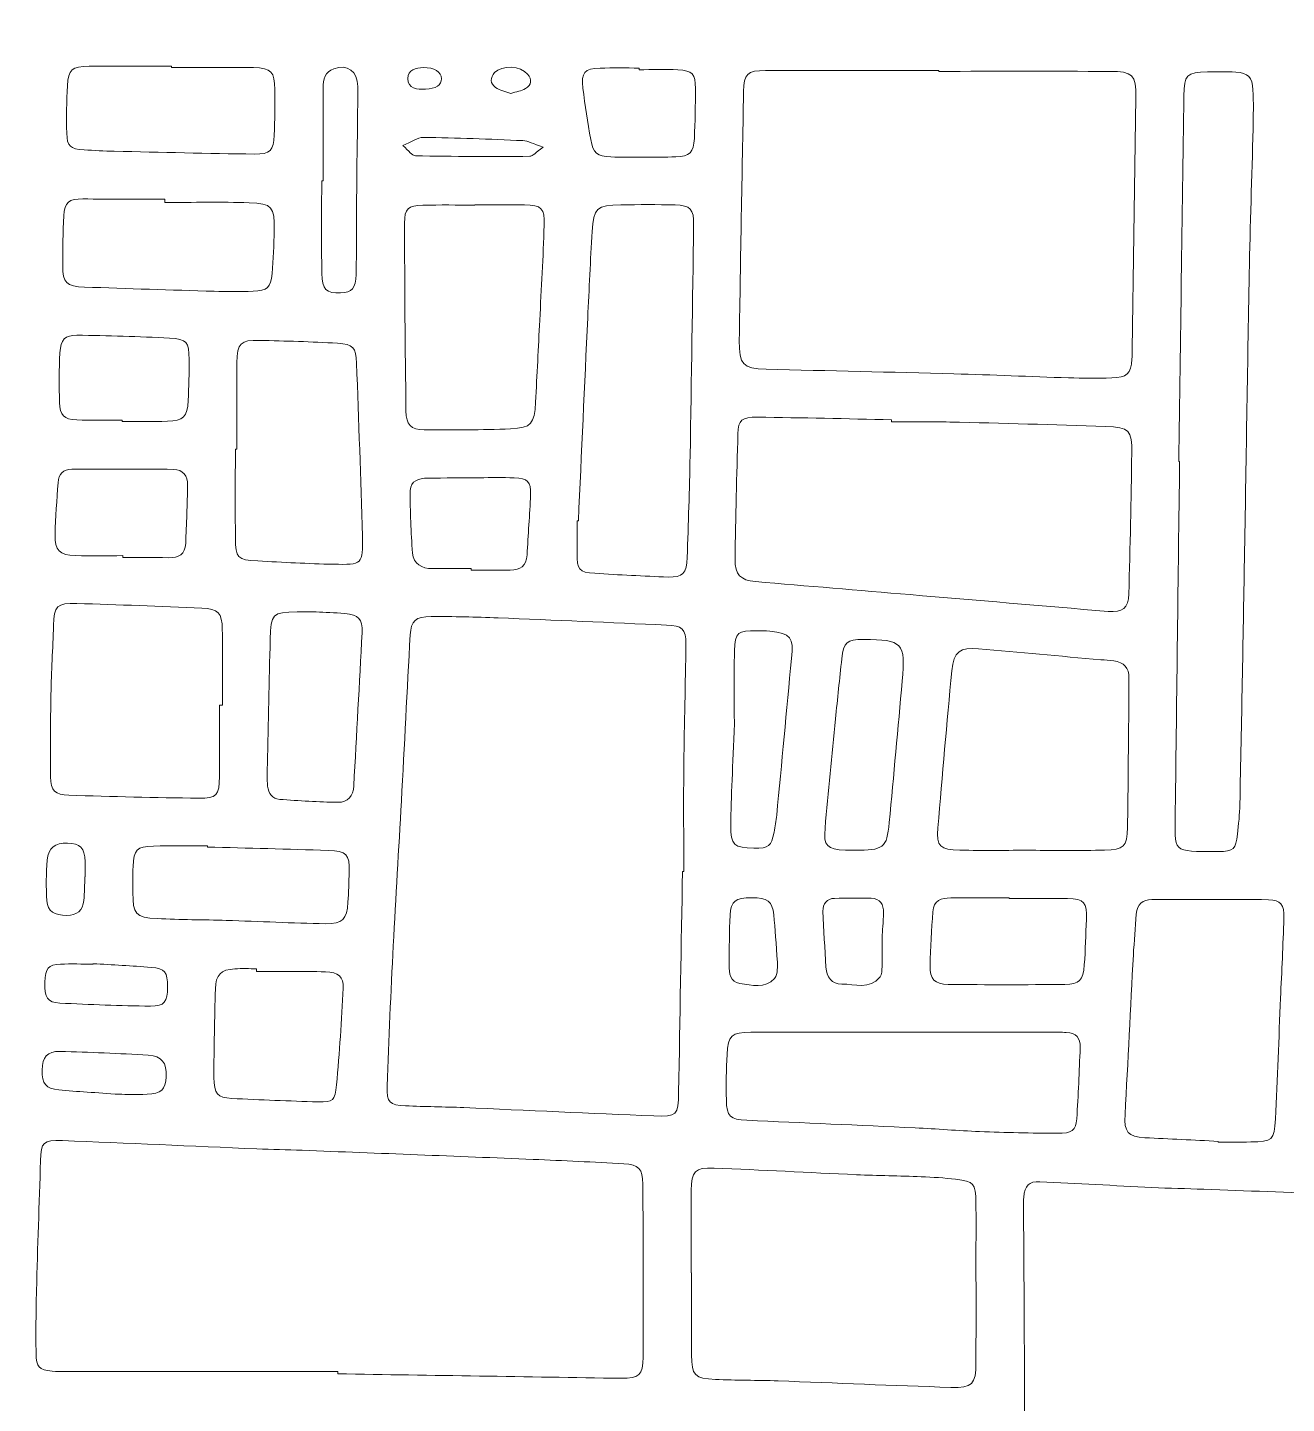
# Model space of a CAD drawing. Header units: centimetres. Extents: x 1 to 244, y -61 to 183.
# Drawn here: x 47.8 to 103.2, y -3.6 to 56.9 of the extents above; entities that cross this region are included whole.
import ezdxf

# ---------------------------------------------------------------- set-up
doc = ezdxf.new("R2010")
doc.units = ezdxf.units.CM
doc.header["$MEASUREMENT"] = 0
doc.layers.add('Screenshot 2022-06-20 at 20.24.09\xa0Image', color=7, linetype='Continuous', lineweight=0)

# ---------------------------------------------------------------- blocks, each defined once
blk = doc.blocks.new('Block_0')
at = {"layer": 'Screenshot 2022-06-20 at 20.24.09\xa0Image'}
for points, knots in [([(93.744, 169.024), (93.231, 169.728), (92.752, 170.395), (92.263, 171.054), (91.281, 172.38), (90.294, 173.702), (89.309, 175.026), (89.195, 175.179), (89.071, 175.326), (88.974, 175.488), (88.624, 176.068), (88.683, 176.704), (89.109, 177.044), (89.564, 177.407), (90.295, 177.35), (90.745, 176.848), (91.166, 176.376), (91.519, 175.844), (91.906, 175.341), (92.453, 174.632), (92.544, 174.619), (93.296, 175.094), (93.483, 175.212), (93.67, 175.338), (93.873, 175.422), (94.405, 175.642), (94.94, 175.5), (95.232, 175.084), (95.527, 174.663), (95.501, 174.096), (95.133, 173.677), (94.968, 173.488), (94.747, 173.35), (94.555, 173.185), (94.003, 172.712), (93.972, 172.585), (94.396, 172.002), (95.143, 170.977), (95.912, 169.966), (96.669, 168.948), (97.2, 168.235), (97.722, 167.517), (98.258, 166.807), (98.825, 166.057), (98.949, 166.037), (99.715, 166.586), (102.525, 168.602), (105.333, 170.622), (108.141, 172.641), (111.877, 175.327), (115.612, 178.014), (119.347, 180.7), (120.187, 181.303), (120.497, 181.256), (121.144, 180.388), (122.567, 178.48), (123.979, 176.564), (125.398, 174.652), (125.51, 174.501), (125.635, 174.36), (125.833, 174.117), (126.552, 174.657), (127.251, 175.18), (127.948, 175.707), (129.125, 176.597), (129.17, 176.59), (130.015, 175.41), (130.44, 174.817), (130.866, 174.224), (131.301, 173.637), (131.828, 172.926), (131.975, 172.898), (132.683, 173.399), (134.652, 174.792), (136.615, 176.192), (138.581, 177.589), (138.814, 177.754), (139.04, 177.932), (139.289, 178.07), (139.923, 178.421), (140.605, 178.328), (140.92, 177.868), (141.257, 177.376), (141.139, 176.736), (140.611, 176.25), (140.471, 176.121), (140.307, 176.021), (140.159, 175.901), (139.541, 175.401), (139.514, 175.296), (139.941, 174.657), (140.735, 173.47), (141.535, 172.287), (142.348, 171.113), (142.788, 170.477), (142.946, 170.45), (143.582, 170.882), (144.973, 171.827), (146.356, 172.783), (147.741, 173.738), (151.868, 176.585), (155.993, 179.433), (160.12, 182.28), (160.276, 182.388), (160.431, 182.501), (160.595, 182.597), (161.445, 183.091), (162.076, 182.988), (162.665, 182.196), (163.385, 181.229), (164.07, 180.236), (164.763, 179.249), (168.664, 173.692), (172.563, 168.133), (176.462, 162.574), (176.535, 162.47), (176.603, 162.363), (176.682, 162.264), (177.097, 161.743), (177.25, 161.708), (177.781, 162.083), (178.273, 162.431), (178.743, 162.809), (179.224, 163.173), (181.326, 164.76), (183.428, 166.346), (185.53, 167.933), (185.682, 168.048), (185.835, 168.161), (185.982, 168.282), (186.342, 168.576), (186.373, 168.887), (186.079, 169.265), (185.398, 170.142), (184.718, 171.022), (184.08, 171.929), (183.852, 172.253), (183.679, 172.647), (183.598, 173.034), (183.509, 173.455), (183.666, 173.841), (184.096, 174.067), (184.513, 174.285), (184.916, 174.233), (185.258, 173.965), (185.527, 173.755), (185.743, 173.467), (185.951, 173.191), (191.335, 166.044), (196.716, 158.896), (202.095, 151.746), (203.433, 149.968), (203.141, 150.216), (204.761, 151.337), (205.335, 151.734), (205.9, 152.146), (206.462, 152.56), (207.396, 153.248), (207.4, 153.287), (206.726, 154.193), (203.755, 158.191), (200.782, 162.188), (197.81, 166.185), (194.932, 170.055), (192.053, 173.925), (189.179, 177.798), (188.972, 178.076), (188.764, 178.366), (188.629, 178.682), (188.419, 179.173), (188.569, 179.721), (188.918, 179.981), (189.266, 180.241), (189.863, 180.265), (190.255, 179.957), (190.548, 179.727), (190.795, 179.426), (191.02, 179.124), (196.1, 172.304), (201.173, 165.48), (206.248, 158.656), (207.062, 157.561), (207.868, 156.461), (208.694, 155.374), (209.242, 154.652), (209.347, 154.643), (210.07, 155.16), (211.284, 156.026), (212.489, 156.905), (213.706, 157.768), (213.988, 157.969), (214.285, 158.164), (214.602, 158.299), (215.083, 158.503), (215.606, 158.35), (215.887, 157.981), (216.181, 157.595), (216.211, 157.057), (215.889, 156.651), (215.676, 156.384), (215.392, 156.163), (215.112, 155.961), (209.036, 151.584), (202.955, 147.214), (196.876, 142.84), (196.394, 142.493), (195.921, 142.133), (195.475, 141.802), (195.588, 141.198), (196.05, 141.225), (196.379, 141.112), (199.109, 140.178), (201.846, 139.266), (204.581, 138.345), (207.494, 137.365), (210.407, 136.382), (213.32, 135.402), (214.264, 135.085), (214.374, 135.129), (214.707, 136.071), (216.288, 140.555), (217.86, 145.043), (219.438, 149.529), (219.574, 149.918), (219.698, 150.316), (219.881, 150.682), (220.158, 151.235), (220.698, 151.469), (221.222, 151.32), (221.737, 151.173), (222.014, 150.787), (221.946, 150.14), (221.897, 149.674), (221.762, 149.208), (221.606, 148.763), (218.705, 140.474), (215.794, 132.189), (212.886, 123.902), (210.093, 115.945), (207.3, 107.988), (204.507, 100.031), (204.465, 99.912), (204.418, 99.793), (204.379, 99.673), (204.127, 98.901), (204.187, 98.747), (204.957, 98.483), (206.576, 97.927), (208.203, 97.394), (209.825, 96.848), (219.678, 93.532), (229.531, 90.214), (239.384, 86.896), (239.445, 86.876), (239.504, 86.853), (239.564, 86.833), (240.688, 86.465), (240.686, 86.466), (241.16, 87.574), (241.235, 87.748), (241.317, 87.924), (241.426, 88.078), (241.719, 88.493), (242.208, 88.655), (242.684, 88.515), (243.116, 88.388), (243.412, 88.036), (243.378, 87.503), (243.348, 87.038), (243.228, 86.566), (243.073, 86.124), (241.087, 80.471), (239.089, 74.821), (237.091, 69.172), (235.663, 65.138), (234.23, 61.105), (232.799, 57.071), (232.736, 56.892), (232.661, 56.716), (232.609, 56.533), (232.434, 55.915), (232.5, 55.756), (233.104, 55.51), (233.603, 55.308), (234.118, 55.146), (234.625, 54.965), (235.462, 54.667), (236.295, 54.362), (237.135, 54.073), (237.887, 53.814), (238.037, 53.884), (238.316, 54.657), (238.704, 55.73), (239.067, 56.813), (239.444, 57.89), (239.685, 58.578), (239.924, 59.266), (240.18, 59.949), (240.347, 60.395), (240.651, 60.692), (241.154, 60.739), (241.832, 60.803), (242.301, 60.462), (242.294, 59.787), (242.288, 59.292), (242.181, 58.779), (242.019, 58.308), (240.055, 52.58), (238.072, 46.86), (236.095, 41.136), (231.345, 27.382), (226.596, 13.627), (221.846, -0.128), (221.795, -0.278), (221.736, -0.425), (221.69, -0.577), (221.493, -1.23), (221.555, -1.393), (222.222, -1.639), (223.084, -1.958), (223.962, -2.23), (224.83, -2.533), (225.158, -2.648), (225.495, -2.759), (225.794, -2.931), (226.268, -3.204), (226.442, -3.736), (226.283, -4.251), (226.142, -4.707), (225.722, -4.998), (225.169, -4.946), (224.828, -4.914), (224.489, -4.806), (224.16, -4.697), (221.542, -3.833), (218.928, -2.958), (216.31, -2.093), (215.307, -1.761), (215.235, -1.795), (214.857, -2.801), (213.383, -6.719), (211.913, -10.637), (210.447, -14.558), (210.101, -15.485), (210.16, -15.597), (211.102, -15.937), (211.937, -16.238), (212.779, -16.521), (213.611, -16.828), (213.906, -16.937), (214.209, -17.056), (214.465, -17.234), (214.872, -17.517), (215.006, -18.052), (214.839, -18.51), (214.675, -18.96), (214.321, -19.171), (213.873, -19.12), (213.375, -19.063), (212.87, -18.969), (212.399, -18.805), (206.442, -16.728), (200.49, -14.635), (194.537, -12.546), (189.243, -10.687), (183.949, -8.827), (178.655, -6.968), (178.445, -6.894), (178.238, -6.81), (178.025, -6.752), (177.468, -6.599), (177.275, -6.68), (177.063, -7.207), (176.885, -7.648), (176.747, -8.104), (176.597, -8.556), (173.248, -18.699), (169.9, -28.843), (166.551, -38.987), (166.058, -40.481), (166.057, -40.48), (167.558, -40.991), (170.739, -42.073), (173.921, -43.154), (177.099, -44.244), (177.457, -44.366), (177.821, -44.5), (178.141, -44.696), (178.57, -44.959), (178.726, -45.489), (178.582, -45.947), (178.434, -46.42), (178.033, -46.725), (177.487, -46.665), (177.052, -46.618), (176.621, -46.481), (176.204, -46.339), (168.672, -43.775), (161.141, -41.205), (153.61, -38.636), (153.43, -38.574), (153.252, -38.507), (153.069, -38.456), (152.511, -38.303), (152.313, -38.363), (152.116, -38.909), (151.438, -40.788), (150.781, -42.674), (150.142, -44.566), (149.948, -45.141), (150.097, -45.337), (150.801, -45.581), (153.018, -46.349), (155.238, -47.108), (157.457, -47.871), (159.675, -48.633), (161.894, -49.392), (164.109, -50.165), (164.434, -50.278), (164.772, -50.414), (165.039, -50.623), (165.412, -50.913), (165.566, -51.328), (165.395, -51.811), (165.236, -52.258), (164.899, -52.488), (164.445, -52.445), (163.947, -52.398), (163.436, -52.327), (162.965, -52.166), (157.893, -50.439), (152.829, -48.692), (147.762, -46.951), (145.873, -46.301), (143.986, -45.648), (142.094, -45.008), (141.212, -44.71), (141.076, -44.781), (140.781, -45.662), (140.329, -47.015), (139.883, -48.371), (139.445, -49.729), (139.202, -50.483), (139.281, -50.657), (140.053, -50.904), (142.68, -51.744), (145.312, -52.566), (147.943, -53.395), (148.971, -53.719), (150, -54.04), (151.025, -54.371), (151.295, -54.458), (151.571, -54.551), (151.813, -54.695), (152.25, -54.954), (152.443, -55.468), (152.303, -55.923), (152.154, -56.407), (151.815, -56.671), (151.311, -56.639), (150.904, -56.613), (150.487, -56.569), (150.101, -56.448), (143.84, -54.486), (137.583, -52.509), (131.325, -50.538), (129.45, -49.948), (127.575, -49.36), (125.696, -48.786), (124.97, -48.565), (124.82, -48.639), (124.571, -49.355), (123.927, -51.211), (123.299, -53.072), (122.676, -54.936), (122.445, -55.628), (122.526, -55.795), (123.264, -56.045), (124.795, -56.563), (126.335, -57.054), (127.872, -57.556), (128.444, -57.743), (129.02, -57.919), (129.587, -58.123), (129.852, -58.218), (130.125, -58.332), (130.347, -58.499), (130.727, -58.785), (130.919, -59.181), (130.768, -59.667), (130.618, -60.152), (130.252, -60.413), (129.766, -60.38), (129.299, -60.348), (128.826, -60.247), (128.38, -60.103), (124.517, -58.859), (120.66, -57.601), (116.802, -56.343), (109.932, -54.103), (103.063, -51.859), (96.192, -49.619), (95.278, -49.321), (95.168, -49.384), (94.848, -50.36), (93.949, -53.101), (93.057, -55.845), (92.156, -58.585), (92.048, -58.915), (91.935, -59.251), (91.764, -59.55), (91.491, -60.027), (90.986, -60.197), (90.448, -60.053), (89.967, -59.924), (89.681, -59.552), (89.732, -58.968), (89.769, -58.532), (89.894, -58.097), (90.031, -57.679), (91.339, -53.671), (92.654, -49.665), (93.976, -45.661), (97.026, -36.42), (100.08, -27.181), (103.133, -17.941), (103.577, -16.6), (103.567, -16.605), (102.116, -16.583), (98.372, -16.526), (94.628, -16.456), (90.884, -16.383), (88.093, -16.329), (85.302, -16.267), (82.511, -16.203), (77.277, -16.083), (72.044, -15.953), (66.81, -15.838), (63.352, -15.761), (59.893, -15.703), (56.435, -15.633), (53.929, -15.583), (51.424, -15.529), (48.919, -15.473), (47.898, -15.451), (47.822, -15.489), (47.764, -16.49), (47.697, -17.661), (47.675, -18.835), (47.644, -20.008), (47.577, -22.546), (47.516, -25.083), (47.451, -27.62), (47.445, -27.874), (47.445, -28.13), (47.416, -28.381), (47.331, -29.099), (46.96, -29.442), (46.31, -29.423), (45.651, -29.405), (45.315, -29.063), (45.313, -28.302), (45.311, -26.938), (45.338, -25.573), (45.371, -24.209), (45.409, -22.687), (45.48, -21.165), (45.516, -19.643), (45.605, -15.869), (45.685, -12.096), (45.763, -8.322), (45.775, -7.733), (45.657, -7.601), (45.06, -7.558), (44.522, -7.52), (43.982, -7.512), (43.442, -7.509), (38.459, -7.483), (33.475, -7.469), (28.491, -7.433), (25.826, -7.413), (23.161, -7.354), (20.496, -7.315), (20.242, -7.311), (19.987, -7.302), (19.734, -7.319), (19.083, -7.363), (18.924, -7.528), (18.894, -8.205), (18.876, -8.617), (18.904, -9.031), (18.881, -9.443), (18.842, -10.169), (18.534, -10.503), (17.937, -10.507), (17.341, -10.511), (16.845, -10.071), (16.774, -9.471), (16.767, -9.409), (16.772, -9.345), (16.773, -9.281), (16.806, -7.123), (16.841, -4.966), (16.871, -2.808), (16.898, -0.808), (16.92, 1.191), (16.944, 3.191), (17.024, 9.919), (17.098, 16.647), (17.188, 23.375), (17.232, 26.609), (17.307, 29.843), (17.367, 33.077), (17.371, 33.299), (17.376, 33.522), (17.364, 33.743), (17.328, 34.413), (17.189, 34.545), (16.492, 34.586), (16.366, 34.593), (16.238, 34.588), (16.111, 34.588), (12.715, 34.594), (9.318, 34.601), (5.921, 34.606), (4.843, 34.607), (4.775, 34.54), (4.747, 33.497), (4.742, 33.338), (4.738, 33.18), (4.737, 33.021), (4.671, 25.308), (4.606, 17.595), (4.541, 9.882), (4.539, 9.692), (4.554, 9.5), (4.535, 9.311), (4.466, 8.614), (4.079, 8.274), (3.409, 8.307), (2.777, 8.338), (2.465, 8.645), (2.455, 9.361), (2.434, 10.885), (2.439, 12.409), (2.45, 13.932), (2.481, 17.932), (2.52, 21.931), (2.556, 25.93), (2.584, 29.009), (2.615, 32.087), (2.638, 35.166), (2.667, 38.879), (2.682, 42.593), (2.717, 46.306), (2.743, 48.971), (2.797, 51.635), (2.829, 54.299), (2.84, 55.281), (2.794, 55.319), (1.861, 55.418), (1.113, 55.497), (0.79, 55.87), (0.831, 56.608), (0.865, 57.226), (1.188, 57.542), (1.909, 57.544), (3.84, 57.551), (5.771, 57.52), (7.702, 57.515), (17.479, 57.488), (27.257, 57.473), (37.034, 57.436), (42.811, 57.414), (48.587, 57.354), (54.364, 57.324), (54.715, 57.322), (55.141, 57.156), (55.437, 57.671), (55.309, 57.87), (55.179, 58.113), (55.012, 58.327), (50.702, 63.857), (46.389, 69.384), (42.076, 74.912), (41.998, 75.012), (41.923, 75.114), (41.837, 75.207), (41.368, 75.712), (41.208, 75.74), (40.632, 75.314), (39.025, 74.125), (37.429, 72.922), (35.829, 71.725), (35.448, 71.441), (35.076, 71.142), (34.682, 70.876), (34.012, 70.426), (33.39, 70.54), (32.959, 71.166), (32.597, 71.693), (32.714, 72.247), (33.336, 72.717), (35.107, 74.057), (36.889, 75.382), (38.666, 76.713), (38.869, 76.865), (39.078, 77.011), (39.273, 77.172), (39.828, 77.629), (39.85, 77.74), (39.391, 78.337), (38.212, 79.872), (37.022, 81.398), (35.831, 82.923), (28.571, 92.226), (21.309, 101.528), (14.047, 110.83), (13.989, 110.905), (13.937, 110.986), (13.879, 111.061), (13.117, 112.03), (13.047, 112.042), (12.072, 111.298), (9.349, 109.218), (6.628, 107.134), (3.904, 105.056), (3.653, 104.864), (3.398, 104.664), (3.117, 104.527), (2.703, 104.325), (2.301, 104.454), (1.964, 104.726), (1.628, 104.998), (1.606, 105.378), (1.718, 105.77), (1.875, 106.318), (2.261, 106.674), (2.702, 107.01), (7.244, 110.472), (11.781, 113.94), (16.313, 117.416), (19.082, 119.539), (21.83, 121.69), (24.604, 123.807), (31.262, 128.889), (37.936, 133.949), (44.593, 139.033), (55.484, 147.349), (66.367, 155.677), (77.253, 164), (78.393, 164.872), (78.39, 164.873), (77.553, 165.995), (74.306, 170.342), (71.062, 174.692), (67.811, 179.036), (67.46, 179.504), (67.15, 179.958), (67.278, 180.595), (67.372, 181.067), (67.679, 181.301), (68.091, 181.43), (68.494, 181.556), (68.836, 181.448), (69.098, 181.097), (69.915, 180.004), (70.738, 178.916), (71.558, 177.826), (71.711, 177.623), (71.858, 177.417), (72.013, 177.216), (72.288, 176.86), (72.609, 176.766), (72.999, 177.043), (74.37, 178.017), (75.755, 178.972), (77.104, 179.975), (77.356, 180.163), (77.507, 180.524), (77.635, 180.833), (78.001, 181.722), (78.816, 181.932), (79.509, 181.25), (79.844, 180.919), (80.109, 180.514), (80.381, 180.124), (81.2, 178.955), (82.018, 177.784), (82.811, 176.597), (83.125, 176.129), (83.456, 175.872), (84.069, 176.02), (84.659, 176.163), (85.093, 175.828), (85.44, 175.361), (86.311, 174.19), (87.195, 173.029), (88.071, 171.862), (89.043, 170.569), (90.009, 169.27), (90.985, 167.98), (91.567, 167.212), (91.651, 167.204), (92.421, 167.786), (92.775, 168.053), (93.124, 168.329), (93.464, 168.614), (93.555, 168.691), (93.606, 168.817), (93.744, 169.024)], [0, 0, 0, 0, 1, 1, 1, 2, 2, 2, 3, 3, 3, 4, 4, 4, 5, 5, 5, 6, 6, 6, 7, 7, 7, 8, 8, 8, 9, 9, 9, 10, 10, 10, 11, 11, 11, 12, 12, 12, 13, 13, 13, 14, 14, 14, 15, 15, 15, 16, 16, 16, 17, 17, 17, 18, 18, 18, 19, 19, 19, 20, 20, 20, 21, 21, 21, 22, 22, 22, 23, 23, 23, 24, 24, 24, 25, 25, 25, 26, 26, 26, 27, 27, 27, 28, 28, 28, 29, 29, 29, 30, 30, 30, 31, 31, 31, 32, 32, 32, 33, 33, 33, 34, 34, 34, 35, 35, 35, 36, 36, 36, 37, 37, 37, 38, 38, 38, 39, 39, 39, 40, 40, 40, 41, 41, 41, 42, 42, 42, 43, 43, 43, 44, 44, 44, 45, 45, 45, 46, 46, 46, 47, 47, 47, 48, 48, 48, 49, 49, 49, 50, 50, 50, 51, 51, 51, 52, 52, 52, 53, 53, 53, 54, 54, 54, 55, 55, 55, 56, 56, 56, 57, 57, 57, 58, 58, 58, 59, 59, 59, 60, 60, 60, 61, 61, 61, 62, 62, 62, 63, 63, 63, 64, 64, 64, 65, 65, 65, 66, 66, 66, 67, 67, 67, 68, 68, 68, 69, 69, 69, 70, 70, 70, 71, 71, 71, 72, 72, 72, 73, 73, 73, 74, 74, 74, 75, 75, 75, 76, 76, 76, 77, 77, 77, 78, 78, 78, 79, 79, 79, 80, 80, 80, 81, 81, 81, 82, 82, 82, 83, 83, 83, 84, 84, 84, 85, 85, 85, 86, 86, 86, 87, 87, 87, 88, 88, 88, 89, 89, 89, 90, 90, 90, 91, 91, 91, 92, 92, 92, 93, 93, 93, 94, 94, 94, 95, 95, 95, 96, 96, 96, 97, 97, 97, 98, 98, 98, 99, 99, 99, 100, 100, 100, 101, 101, 101, 102, 102, 102, 103, 103, 103, 104, 104, 104, 105, 105, 105, 106, 106, 106, 107, 107, 107, 108, 108, 108, 109, 109, 109, 110, 110, 110, 111, 111, 111, 112, 112, 112, 113, 113, 113, 114, 114, 114, 115, 115, 115, 116, 116, 116, 117, 117, 117, 118, 118, 118, 119, 119, 119, 120, 120, 120, 121, 121, 121, 122, 122, 122, 123, 123, 123, 124, 124, 124, 125, 125, 125, 126, 126, 126, 127, 127, 127, 128, 128, 128, 129, 129, 129, 130, 130, 130, 131, 131, 131, 132, 132, 132, 133, 133, 133, 134, 134, 134, 135, 135, 135, 136, 136, 136, 137, 137, 137, 138, 138, 138, 139, 139, 139, 140, 140, 140, 141, 141, 141, 142, 142, 142, 143, 143, 143, 144, 144, 144, 145, 145, 145, 146, 146, 146, 147, 147, 147, 148, 148, 148, 149, 149, 149, 150, 150, 150, 151, 151, 151, 152, 152, 152, 153, 153, 153, 154, 154, 154, 155, 155, 155, 156, 156, 156, 157, 157, 157, 158, 158, 158, 159, 159, 159, 160, 160, 160, 161, 161, 161, 162, 162, 162, 163, 163, 163, 164, 164, 164, 165, 165, 165, 166, 166, 166, 167, 167, 167, 168, 168, 168, 169, 169, 169, 170, 170, 170, 171, 171, 171, 172, 172, 172, 173, 173, 173, 174, 174, 174, 175, 175, 175, 176, 176, 176, 177, 177, 177, 178, 178, 178, 179, 179, 179, 180, 180, 180, 181, 181, 181, 182, 182, 182, 183, 183, 183, 184, 184, 184, 185, 185, 185, 186, 186, 186, 187, 187, 187, 188, 188, 188, 189, 189, 189, 190, 190, 190, 191, 191, 191, 192, 192, 192, 193, 193, 193, 194, 194, 194, 195, 195, 195, 196, 196, 196, 197, 197, 197, 198, 198, 198, 199, 199, 199, 200, 200, 200, 201, 201, 201, 202, 202, 202, 203, 203, 203, 204, 204, 204, 205, 205, 205, 206, 206, 206, 207, 207, 207, 208, 208, 208, 209, 209, 209, 210, 210, 210, 211, 211, 211, 212, 212, 212, 213, 213, 213, 214, 214, 214, 215, 215, 215, 216, 216, 216, 217, 217, 217, 218, 218, 218, 219, 219, 219, 220, 220, 220, 221, 221, 221, 222, 222, 222, 223, 223, 223, 224, 224, 224, 225, 225, 225, 226, 226, 226, 227, 227, 227, 228, 228, 228, 229, 229, 229, 230, 230, 230, 231, 231, 231, 232, 232, 232, 233, 233, 233, 234, 234, 234, 235, 235, 235, 236, 236, 236, 237, 237, 237, 238, 238, 238, 239, 239, 239, 240, 240, 240, 241, 241, 241, 242, 242, 242, 243, 243, 243, 244, 244, 244, 245, 245, 245, 246, 246, 246, 247, 247, 247, 248, 248, 248, 249, 249, 249, 250, 250, 250, 251, 251, 251, 252, 252, 252, 253, 253, 253, 254, 254, 254, 255, 255, 255, 256, 256, 256, 257, 257, 257, 258, 258, 258, 259, 259, 259, 260, 260, 260, 261, 261, 261, 262, 262, 262, 263, 263, 263, 264, 264, 264, 265, 265, 265, 266, 266, 266, 267, 267, 267, 268, 268, 268, 269, 269, 269, 270, 270, 270, 270]), ([(54.105, 55.161), (54.105, 55.181), (54.105, 55.202), (54.105, 55.222), (52.901, 55.222), (51.696, 55.232), (50.492, 55.218), (49.729, 55.21), (49.578, 55.084), (49.533, 54.363), (49.49, 53.668), (49.482, 52.969), (49.502, 52.272), (49.52, 51.69), (49.653, 51.585), (50.262, 51.543), (50.704, 51.513), (51.148, 51.491), (51.591, 51.481), (53.649, 51.434), (55.708, 51.381), (57.766, 51.357), (58.46, 51.349), (58.603, 51.509), (58.631, 52.191), (58.657, 52.856), (58.656, 53.522), (58.651, 54.188), (58.646, 54.974), (58.506, 55.139), (57.717, 55.155), (56.513, 55.179), (55.309, 55.161), (54.105, 55.161)], [0, 0, 0, 0, 1, 1, 1, 2, 2, 2, 3, 3, 3, 4, 4, 4, 5, 5, 5, 6, 6, 6, 7, 7, 7, 8, 8, 8, 9, 9, 9, 10, 10, 10, 11, 11, 11, 11]), ([(60.784, 50.186), (60.761, 50.186), (60.738, 50.186), (60.715, 50.186), (60.715, 48.825), (60.707, 47.464), (60.718, 46.103), (60.723, 45.42), (60.935, 45.218), (61.545, 45.249), (62.042, 45.274), (62.213, 45.435), (62.228, 46.068), (62.259, 47.365), (62.245, 48.663), (62.256, 49.961), (62.269, 51.416), (62.301, 52.871), (62.302, 54.327), (62.303, 54.992), (61.83, 55.326), (61.251, 55.11), (60.858, 54.963), (60.78, 54.643), (60.782, 54.269), (60.787, 52.908), (60.784, 51.547), (60.784, 50.186)], [0, 0, 0, 0, 1, 1, 1, 2, 2, 2, 3, 3, 3, 4, 4, 4, 5, 5, 5, 6, 6, 6, 7, 7, 7, 8, 8, 8, 9, 9, 9, 9]), ([(65.282, 54.209), (65.726, 54.22), (65.989, 54.39), (65.99, 54.668), (65.991, 54.962), (65.649, 55.17), (65.196, 55.157), (64.855, 55.148), (64.499, 55.057), (64.505, 54.677), (64.512, 54.214), (64.919, 54.199), (65.282, 54.209)], [0, 0, 0, 0, 1, 1, 1, 2, 2, 2, 3, 3, 3, 4, 4, 4, 4]), ([(69.035, 54.022), (69.277, 54.099), (69.498, 54.132), (69.681, 54.235), (69.955, 54.388), (69.967, 54.626), (69.774, 54.866), (69.478, 55.237), (68.635, 55.282), (68.322, 54.939), (68.12, 54.716), (68.121, 54.453), (68.36, 54.284), (68.551, 54.148), (68.809, 54.106), (69.035, 54.022)], [0, 0, 0, 0, 1, 1, 1, 2, 2, 2, 3, 3, 3, 4, 4, 4, 5, 5, 5, 5]), ([(74.674, 55.065), (74.674, 55.089), (74.674, 55.114), (74.674, 55.138), (74.103, 55.138), (73.531, 55.153), (72.96, 55.134), (72.27, 55.111), (72.121, 54.948), (72.204, 54.252), (72.293, 53.498), (72.418, 52.748), (72.551, 52.001), (72.658, 51.397), (72.819, 51.245), (73.435, 51.23), (74.386, 51.207), (75.34, 51.206), (76.291, 51.233), (76.899, 51.249), (77.076, 51.437), (77.106, 52.045), (77.142, 52.774), (77.157, 53.504), (77.152, 54.234), (77.148, 54.889), (77.028, 55.023), (76.386, 55.059), (75.817, 55.09), (75.245, 55.065), (74.674, 55.065)], [0, 0, 0, 0, 1, 1, 1, 2, 2, 2, 3, 3, 3, 4, 4, 4, 5, 5, 5, 6, 6, 6, 7, 7, 7, 8, 8, 8, 9, 9, 9, 10, 10, 10, 10]), ([(87.853, 54.993), (87.853, 55.007), (87.853, 55.02), (87.853, 55.034), (85.316, 55.034), (82.779, 55.04), (80.242, 55.03), (79.428, 55.027), (79.288, 54.892), (79.273, 54.1), (79.202, 50.455), (79.137, 46.81), (79.083, 43.165), (79.068, 42.096), (79.23, 41.927), (80.258, 41.899), (83.014, 41.824), (85.77, 41.771), (88.526, 41.695), (90.204, 41.649), (91.882, 41.572), (93.56, 41.519), (94.194, 41.5), (94.829, 41.496), (95.462, 41.512), (96.147, 41.53), (96.301, 41.684), (96.351, 42.341), (96.37, 42.594), (96.364, 42.848), (96.367, 43.102), (96.419, 46.684), (96.468, 50.267), (96.522, 53.849), (96.537, 54.837), (96.402, 54.989), (95.368, 54.991), (92.863, 54.998), (90.358, 54.993), (87.853, 54.993)], [0, 0, 0, 0, 1, 1, 1, 2, 2, 2, 3, 3, 3, 4, 4, 4, 5, 5, 5, 6, 6, 6, 7, 7, 7, 8, 8, 8, 9, 9, 9, 10, 10, 10, 11, 11, 11, 12, 12, 12, 13, 13, 13, 13]), ([(98.415, 37.833), (98.426, 37.833), (98.437, 37.832), (98.449, 37.832), (98.386, 32.723), (98.319, 27.615), (98.261, 22.506), (98.24, 20.6), (98.057, 20.697), (100.153, 20.695), (100.824, 20.694), (100.926, 20.806), (100.995, 21.449), (101.043, 21.89), (101.09, 22.334), (101.099, 22.777), (101.172, 26.362), (101.239, 29.947), (101.301, 33.532), (101.374, 37.72), (101.433, 41.908), (101.512, 46.096), (101.552, 48.222), (101.627, 50.346), (101.68, 52.472), (101.694, 53.043), (101.702, 53.615), (101.674, 54.185), (101.647, 54.736), (101.46, 54.921), (100.919, 54.96), (100.508, 54.989), (100.094, 54.975), (99.681, 54.968), (98.757, 54.952), (98.649, 54.846), (98.636, 53.919), (98.56, 48.557), (98.488, 43.195), (98.415, 37.833)], [0, 0, 0, 0, 1, 1, 1, 2, 2, 2, 3, 3, 3, 4, 4, 4, 5, 5, 5, 6, 6, 6, 7, 7, 7, 8, 8, 8, 9, 9, 9, 10, 10, 10, 11, 11, 11, 12, 12, 12, 13, 13, 13, 13]), ([(70.455, 51.664), (70.012, 51.808), (69.789, 51.936), (69.561, 51.946), (68.103, 52.013), (66.645, 52.072), (65.186, 52.089), (64.924, 52.092), (64.66, 51.887), (64.284, 51.732), (64.558, 51.497), (64.695, 51.278), (64.836, 51.276), (66.515, 51.247), (68.196, 51.245), (69.876, 51.257), (69.996, 51.257), (70.115, 51.418), (70.455, 51.664)], [0, 0, 0, 0, 1, 1, 1, 2, 2, 2, 3, 3, 3, 4, 4, 4, 5, 5, 5, 6, 6, 6, 6]), ([(53.821, 49.227), (53.821, 49.278), (53.821, 49.329), (53.821, 49.379), (52.617, 49.379), (51.414, 49.373), (50.21, 49.382), (49.604, 49.387), (49.403, 49.24), (49.373, 48.636), (49.336, 47.909), (49.324, 47.179), (49.323, 46.45), (49.322, 45.684), (49.481, 45.537), (50.286, 45.509), (52.186, 45.443), (54.085, 45.378), (55.984, 45.321), (56.554, 45.305), (57.126, 45.301), (57.696, 45.323), (58.335, 45.347), (58.478, 45.475), (58.532, 46.099), (58.587, 46.73), (58.613, 47.364), (58.627, 47.997), (58.649, 49.034), (58.539, 49.185), (57.528, 49.218), (56.293, 49.257), (55.057, 49.227), (53.821, 49.227)], [0, 0, 0, 0, 1, 1, 1, 2, 2, 2, 3, 3, 3, 4, 4, 4, 5, 5, 5, 6, 6, 6, 7, 7, 7, 8, 8, 8, 9, 9, 9, 10, 10, 10, 11, 11, 11, 11]), ([(67.446, 49.126), (67.446, 49.121), (67.446, 49.116), (67.446, 49.111), (66.686, 49.111), (65.926, 49.128), (65.166, 49.106), (64.506, 49.087), (64.357, 48.962), (64.358, 48.325), (64.364, 45.57), (64.386, 42.815), (64.422, 40.06), (64.43, 39.457), (64.637, 39.239), (65.221, 39.233), (66.487, 39.22), (67.755, 39.224), (69.02, 39.277), (69.943, 39.316), (70.072, 39.495), (70.122, 40.45), (70.185, 41.65), (70.246, 42.85), (70.306, 44.051), (70.375, 45.441), (70.458, 46.83), (70.501, 48.221), (70.525, 48.985), (70.389, 49.107), (69.632, 49.123), (68.904, 49.139), (68.175, 49.126), (67.446, 49.126)], [0, 0, 0, 0, 1, 1, 1, 2, 2, 2, 3, 3, 3, 4, 4, 4, 5, 5, 5, 6, 6, 6, 7, 7, 7, 8, 8, 8, 9, 9, 9, 10, 10, 10, 11, 11, 11, 11]), ([(72.005, 35.235), (71.988, 35.235), (71.971, 35.236), (71.954, 35.236), (71.954, 34.761), (71.959, 34.285), (71.952, 33.81), (71.943, 33.094), (72.03, 32.969), (72.725, 32.924), (73.799, 32.853), (74.875, 32.8), (75.95, 32.761), (76.59, 32.738), (76.769, 32.927), (76.792, 33.616), (76.841, 35.104), (76.892, 36.593), (76.919, 38.082), (76.978, 41.473), (77.023, 44.865), (77.076, 48.256), (77.086, 48.92), (76.934, 49.105), (76.257, 49.121), (75.465, 49.141), (74.672, 49.13), (73.879, 49.126), (72.822, 49.122), (72.664, 48.977), (72.608, 47.949), (72.54, 46.685), (72.475, 45.42), (72.416, 44.155), (72.276, 41.182), (72.142, 38.208), (72.005, 35.235)], [0, 0, 0, 0, 1, 1, 1, 2, 2, 2, 3, 3, 3, 4, 4, 4, 5, 5, 5, 6, 6, 6, 7, 7, 7, 8, 8, 8, 9, 9, 9, 10, 10, 10, 11, 11, 11, 12, 12, 12, 12]), ([(51.933, 39.663), (51.933, 39.644), (51.933, 39.624), (51.933, 39.604), (52.598, 39.604), (53.264, 39.589), (53.929, 39.608), (54.64, 39.63), (54.804, 39.795), (54.844, 40.522), (54.876, 41.122), (54.89, 41.725), (54.885, 42.327), (54.879, 43.096), (54.793, 43.22), (54.026, 43.262), (52.667, 43.336), (51.305, 43.37), (49.944, 43.392), (49.433, 43.401), (49.237, 43.199), (49.203, 42.615), (49.16, 41.889), (49.161, 41.158), (49.185, 40.43), (49.205, 39.871), (49.375, 39.699), (49.939, 39.671), (50.602, 39.638), (51.268, 39.663), (51.933, 39.663)], [0, 0, 0, 0, 1, 1, 1, 2, 2, 2, 3, 3, 3, 4, 4, 4, 5, 5, 5, 6, 6, 6, 7, 7, 7, 8, 8, 8, 9, 9, 9, 10, 10, 10, 10]), ([(56.985, 38.376), (56.963, 38.376), (56.94, 38.376), (56.918, 38.376), (56.918, 37.076), (56.912, 35.775), (56.92, 34.475), (56.926, 33.593), (57, 33.516), (57.902, 33.468), (59.01, 33.409), (60.118, 33.345), (61.227, 33.323), (62.514, 33.296), (62.538, 33.315), (62.504, 34.564), (62.436, 37.098), (62.343, 39.633), (62.251, 42.167), (62.226, 42.854), (62.107, 42.995), (61.406, 43.037), (60.267, 43.106), (59.125, 43.137), (57.985, 43.164), (57.139, 43.185), (56.997, 43.045), (56.988, 42.183), (56.976, 40.914), (56.985, 39.645), (56.985, 38.376)], [0, 0, 0, 0, 1, 1, 1, 2, 2, 2, 3, 3, 3, 4, 4, 4, 5, 5, 5, 6, 6, 6, 7, 7, 7, 8, 8, 8, 9, 9, 9, 10, 10, 10, 10]), ([(85.776, 39.579), (85.777, 39.612), (85.777, 39.644), (85.778, 39.677), (83.811, 39.716), (81.846, 39.766), (79.879, 39.787), (79.186, 39.794), (79.043, 39.666), (79.024, 39.06), (78.966, 37.221), (78.919, 35.381), (78.898, 33.542), (78.89, 32.864), (79.139, 32.619), (79.79, 32.562), (82.061, 32.365), (84.333, 32.178), (86.604, 31.986), (89.506, 31.741), (92.407, 31.494), (95.309, 31.247), (95.945, 31.193), (96.2, 31.384), (96.217, 32.02), (96.272, 34.081), (96.318, 36.143), (96.345, 38.205), (96.358, 39.223), (96.24, 39.343), (95.193, 39.38), (92.911, 39.459), (90.628, 39.521), (88.346, 39.576), (87.49, 39.597), (86.633, 39.579), (85.776, 39.579)], [0, 0, 0, 0, 1, 1, 1, 2, 2, 2, 3, 3, 3, 4, 4, 4, 5, 5, 5, 6, 6, 6, 7, 7, 7, 8, 8, 8, 9, 9, 9, 10, 10, 10, 11, 11, 11, 12, 12, 12, 12]), ([(51.974, 33.7), (51.974, 33.671), (51.974, 33.643), (51.974, 33.614), (52.64, 33.614), (53.306, 33.63), (53.97, 33.609), (54.431, 33.595), (54.712, 33.761), (54.733, 34.239), (54.77, 35.094), (54.806, 35.949), (54.815, 36.804), (54.82, 37.194), (54.631, 37.491), (54.196, 37.494), (52.706, 37.506), (51.216, 37.507), (49.726, 37.501), (49.353, 37.499), (49.142, 37.286), (49.119, 36.909), (49.072, 36.15), (49.004, 35.392), (48.994, 34.632), (48.984, 33.914), (49.177, 33.725), (49.883, 33.704), (50.58, 33.683), (51.277, 33.7), (51.974, 33.7)], [0, 0, 0, 0, 1, 1, 1, 2, 2, 2, 3, 3, 3, 4, 4, 4, 5, 5, 5, 6, 6, 6, 7, 7, 7, 8, 8, 8, 9, 9, 9, 10, 10, 10, 10]), ([(67.297, 33.131), (67.297, 33.11), (67.297, 33.088), (67.297, 33.066), (67.867, 33.066), (68.437, 33.069), (69.008, 33.065), (69.458, 33.063), (69.723, 33.244), (69.747, 33.729), (69.791, 34.613), (69.871, 35.496), (69.902, 36.382), (69.922, 36.957), (69.775, 37.095), (69.175, 37.122), (68.669, 37.144), (68.161, 37.129), (67.654, 37.127), (66.894, 37.123), (66.133, 37.118), (65.372, 37.107), (64.997, 37.101), (64.617, 37), (64.612, 36.565), (64.603, 35.649), (64.641, 34.73), (64.711, 33.816), (64.748, 33.326), (65.118, 33.133), (65.586, 33.132), (66.156, 33.13), (66.727, 33.131), (67.297, 33.131)], [0, 0, 0, 0, 1, 1, 1, 2, 2, 2, 3, 3, 3, 4, 4, 4, 5, 5, 5, 6, 6, 6, 7, 7, 7, 8, 8, 8, 9, 9, 9, 10, 10, 10, 11, 11, 11, 11]), ([(56.224, 27.128), (56.266, 27.128), (56.308, 27.128), (56.35, 27.128), (56.35, 28.238), (56.364, 29.348), (56.345, 30.458), (56.334, 31.181), (56.164, 31.359), (55.448, 31.391), (53.612, 31.473), (51.776, 31.541), (49.939, 31.597), (49.073, 31.623), (48.95, 31.485), (48.921, 30.631), (48.886, 29.618), (48.828, 28.605), (48.809, 27.592), (48.786, 26.387), (48.776, 25.181), (48.794, 23.976), (48.803, 23.362), (48.987, 23.184), (49.596, 23.166), (51.497, 23.11), (53.398, 23.061), (55.3, 23.036), (56.109, 23.026), (56.212, 23.152), (56.221, 23.99), (56.232, 25.036), (56.224, 26.082), (56.224, 27.128)], [0, 0, 0, 0, 1, 1, 1, 2, 2, 2, 3, 3, 3, 4, 4, 4, 5, 5, 5, 6, 6, 6, 7, 7, 7, 8, 8, 8, 9, 9, 9, 10, 10, 10, 11, 11, 11, 11]), ([(60.479, 31.223), (60.145, 31.223), (59.891, 31.224), (59.637, 31.223), (58.543, 31.217), (58.478, 31.151), (58.451, 30.025), (58.409, 28.187), (58.365, 26.349), (58.325, 24.511), (58.318, 24.194), (58.306, 23.875), (58.338, 23.561), (58.369, 23.255), (58.531, 23.006), (58.868, 22.984), (59.721, 22.926), (60.575, 22.87), (61.429, 22.857), (61.876, 22.85), (62.103, 23.129), (62.127, 23.587), (62.246, 25.831), (62.381, 28.075), (62.492, 30.319), (62.522, 30.93), (62.355, 31.096), (61.728, 31.156), (61.287, 31.198), (60.842, 31.205), (60.479, 31.223)], [0, 0, 0, 0, 1, 1, 1, 2, 2, 2, 3, 3, 3, 4, 4, 4, 5, 5, 5, 6, 6, 6, 7, 7, 7, 8, 8, 8, 9, 9, 9, 10, 10, 10, 10]), ([(76.585, 19.818), (76.603, 19.818), (76.621, 19.818), (76.64, 19.818), (76.64, 21.404), (76.627, 22.989), (76.643, 24.574), (76.661, 26.318), (76.717, 28.062), (76.732, 29.806), (76.737, 30.49), (76.582, 30.619), (75.882, 30.649), (73.413, 30.757), (70.943, 30.866), (68.474, 30.963), (67.491, 31.001), (66.508, 31.025), (65.525, 31.026), (64.849, 31.026), (64.645, 30.841), (64.61, 30.216), (64.473, 27.781), (64.354, 25.344), (64.221, 22.909), (64.106, 20.79), (63.971, 18.672), (63.863, 16.553), (63.758, 14.496), (63.664, 12.438), (63.593, 10.379), (63.569, 9.657), (63.698, 9.544), (64.399, 9.512), (65.254, 9.472), (66.111, 9.47), (66.967, 9.434), (69.752, 9.315), (72.537, 9.176), (75.323, 9.069), (76.357, 9.029), (76.397, 9.1), (76.415, 10.113), (76.47, 13.348), (76.528, 16.583), (76.585, 19.818)], [0, 0, 0, 0, 1, 1, 1, 2, 2, 2, 3, 3, 3, 4, 4, 4, 5, 5, 5, 6, 6, 6, 7, 7, 7, 8, 8, 8, 9, 9, 9, 10, 10, 10, 11, 11, 11, 12, 12, 12, 13, 13, 13, 14, 14, 14, 15, 15, 15, 15]), ([(78.865, 26.322), (78.795, 24.42), (78.726, 23.123), (78.707, 21.825), (78.695, 20.983), (78.873, 20.843), (79.721, 20.842), (80.396, 20.841), (80.479, 20.902), (80.613, 21.542), (80.664, 21.789), (80.705, 22.039), (80.729, 22.29), (80.949, 24.587), (81.161, 26.884), (81.38, 29.181), (81.47, 30.124), (81.367, 30.264), (80.424, 30.383), (80.236, 30.407), (80.044, 30.398), (79.854, 30.401), (79.023, 30.417), (78.892, 30.331), (78.873, 29.519), (78.844, 28.253), (78.865, 26.985), (78.865, 26.322)], [0, 0, 0, 0, 1, 1, 1, 2, 2, 2, 3, 3, 3, 4, 4, 4, 5, 5, 5, 6, 6, 6, 7, 7, 7, 8, 8, 8, 9, 9, 9, 9]), ([(84.13, 20.749), (85.439, 20.741), (85.574, 20.843), (85.678, 21.962), (85.872, 24.037), (86.063, 26.112), (86.25, 28.187), (86.401, 29.868), (86.269, 30.006), (84.543, 30.017), (83.808, 30.022), (83.671, 29.901), (83.591, 29.161), (83.496, 28.283), (83.403, 27.404), (83.316, 26.524), (83.157, 24.922), (82.99, 23.32), (82.853, 21.715), (82.785, 20.933), (82.948, 20.784), (83.75, 20.75), (83.877, 20.744), (84.004, 20.749), (84.13, 20.749)], [0, 0, 0, 0, 1, 1, 1, 2, 2, 2, 3, 3, 3, 4, 4, 4, 5, 5, 5, 6, 6, 6, 7, 7, 7, 8, 8, 8, 8]), ([(91.918, 20.745), (92.996, 20.745), (94.073, 20.735), (95.151, 20.749), (96.002, 20.76), (96.143, 20.905), (96.157, 21.75), (96.181, 23.239), (96.192, 24.729), (96.207, 26.218), (96.214, 26.915), (96.211, 27.613), (96.222, 28.31), (96.229, 28.773), (95.995, 29.013), (95.553, 29.072), (95.365, 29.097), (95.175, 29.108), (94.985, 29.125), (93.191, 29.286), (91.396, 29.438), (89.603, 29.61), (88.8, 29.687), (88.513, 29.491), (88.431, 28.635), (88.212, 26.337), (88.01, 24.038), (87.819, 21.738), (87.75, 20.908), (87.906, 20.759), (88.78, 20.749), (89.826, 20.738), (90.872, 20.747), (91.918, 20.745)], [0, 0, 0, 0, 1, 1, 1, 2, 2, 2, 3, 3, 3, 4, 4, 4, 5, 5, 5, 6, 6, 6, 7, 7, 7, 8, 8, 8, 9, 9, 9, 10, 10, 10, 11, 11, 11, 11]), ([(50.302, 19.583), (50.307, 19.583), (50.312, 19.583), (50.316, 19.583), (50.316, 19.803), (50.325, 20.023), (50.315, 20.243), (50.286, 20.857), (50.1, 21.048), (49.535, 21.062), (48.982, 21.075), (48.697, 20.873), (48.647, 20.316), (48.594, 19.723), (48.587, 19.12), (48.628, 18.526), (48.66, 18.057), (48.965, 17.883), (49.501, 17.887), (49.952, 17.89), (50.218, 18.09), (50.254, 18.546), (50.281, 18.891), (50.287, 19.237), (50.302, 19.583)], [0, 0, 0, 0, 1, 1, 1, 2, 2, 2, 3, 3, 3, 4, 4, 4, 5, 5, 5, 6, 6, 6, 7, 7, 7, 8, 8, 8, 8]), ([(55.688, 20.891), (55.687, 20.906), (55.687, 20.921), (55.687, 20.936), (54.896, 20.936), (54.105, 20.949), (53.314, 20.933), (52.581, 20.917), (52.446, 20.773), (52.417, 20.03), (52.402, 19.65), (52.411, 19.27), (52.412, 18.89), (52.414, 17.935), (52.517, 17.798), (53.484, 17.744), (54.495, 17.689), (55.509, 17.696), (56.521, 17.664), (57.975, 17.618), (59.429, 17.547), (60.883, 17.516), (61.631, 17.5), (61.834, 17.721), (61.872, 18.46), (61.895, 18.903), (61.914, 19.345), (61.926, 19.788), (61.947, 20.576), (61.81, 20.72), (61.001, 20.744), (59.23, 20.797), (57.459, 20.842), (55.688, 20.891)], [0, 0, 0, 0, 1, 1, 1, 2, 2, 2, 3, 3, 3, 4, 4, 4, 5, 5, 5, 6, 6, 6, 7, 7, 7, 8, 8, 8, 9, 9, 9, 10, 10, 10, 11, 11, 11, 11]), ([(80.763, 15.812), (80.698, 16.649), (80.66, 17.281), (80.598, 17.91), (80.54, 18.506), (80.327, 18.66), (79.623, 18.661), (78.917, 18.662), (78.72, 18.53), (78.679, 17.895), (78.633, 17.168), (78.65, 16.436), (78.635, 15.707), (78.627, 15.333), (78.68, 14.955), (79.111, 14.895), (79.63, 14.822), (80.228, 14.644), (80.632, 15.11), (80.803, 15.308), (80.746, 15.703), (80.763, 15.812)], [0, 0, 0, 0, 1, 1, 1, 2, 2, 2, 3, 3, 3, 4, 4, 4, 5, 5, 5, 6, 6, 6, 7, 7, 7, 7]), ([(85.364, 16.923), (85.38, 17.182), (85.417, 17.592), (85.427, 18.002), (85.437, 18.366), (85.272, 18.623), (84.881, 18.636), (84.345, 18.653), (83.806, 18.653), (83.27, 18.634), (82.929, 18.623), (82.75, 18.393), (82.762, 18.071), (82.791, 17.25), (82.846, 16.431), (82.896, 15.611), (82.922, 15.174), (83.156, 14.855), (83.593, 14.865), (84.163, 14.879), (84.816, 14.596), (85.273, 15.178), (85.358, 15.287), (85.356, 15.479), (85.36, 15.633), (85.372, 16.012), (85.364, 16.392), (85.364, 16.923)], [0, 0, 0, 0, 1, 1, 1, 2, 2, 2, 3, 3, 3, 4, 4, 4, 5, 5, 5, 6, 6, 6, 7, 7, 7, 8, 8, 8, 9, 9, 9, 9]), ([(90.953, 18.628), (90.953, 18.636), (90.953, 18.643), (90.953, 18.65), (90.098, 18.65), (89.243, 18.647), (88.388, 18.652), (87.961, 18.654), (87.626, 18.547), (87.595, 18.046), (87.547, 17.256), (87.48, 16.466), (87.472, 15.676), (87.467, 15.074), (87.671, 14.859), (88.266, 14.852), (89.976, 14.83), (91.687, 14.831), (93.397, 14.85), (94.047, 14.857), (94.202, 15.026), (94.258, 15.717), (94.312, 16.379), (94.318, 17.045), (94.351, 17.708), (94.388, 18.443), (94.261, 18.606), (93.519, 18.624), (92.664, 18.644), (91.808, 18.628), (90.953, 18.628)], [0, 0, 0, 0, 1, 1, 1, 2, 2, 2, 3, 3, 3, 4, 4, 4, 5, 5, 5, 6, 6, 6, 7, 7, 7, 8, 8, 8, 9, 9, 9, 10, 10, 10, 10]), ([(100.149, 7.95), (100.149, 7.941), (100.15, 7.931), (100.15, 7.921), (100.625, 7.921), (101.1, 7.918), (101.576, 7.922), (102.523, 7.93), (102.614, 7.994), (102.663, 8.934), (102.754, 10.706), (102.815, 12.479), (102.889, 14.251), (102.939, 15.422), (103, 16.593), (103.035, 17.764), (103.053, 18.351), (102.9, 18.566), (102.365, 18.574), (100.652, 18.6), (98.939, 18.59), (97.227, 18.579), (96.831, 18.577), (96.573, 18.376), (96.545, 17.944), (96.506, 17.344), (96.447, 16.745), (96.415, 16.145), (96.29, 13.806), (96.177, 11.466), (96.048, 9.127), (96.005, 8.361), (96.171, 8.15), (96.923, 8.112), (97.998, 8.058), (99.074, 8.004), (100.149, 7.95)], [0, 0, 0, 0, 1, 1, 1, 2, 2, 2, 3, 3, 3, 4, 4, 4, 5, 5, 5, 6, 6, 6, 7, 7, 7, 8, 8, 8, 9, 9, 9, 10, 10, 10, 11, 11, 11, 12, 12, 12, 12]), ([(50.659, 15.762), (50.658, 15.756), (50.657, 15.75), (50.656, 15.743), (50.181, 15.743), (49.705, 15.758), (49.231, 15.739), (48.684, 15.717), (48.558, 15.56), (48.542, 14.95), (48.523, 14.27), (48.649, 14.056), (49.202, 14.028), (50.53, 13.963), (51.859, 13.912), (53.188, 13.897), (53.8, 13.891), (53.934, 14.087), (53.937, 14.731), (53.94, 15.392), (53.819, 15.553), (53.216, 15.6), (52.365, 15.666), (51.511, 15.709), (50.659, 15.762)], [0, 0, 0, 0, 1, 1, 1, 2, 2, 2, 3, 3, 3, 4, 4, 4, 5, 5, 5, 6, 6, 6, 7, 7, 7, 8, 8, 8, 8]), ([(57.848, 15.411), (57.848, 15.454), (57.848, 15.496), (57.848, 15.539), (57.532, 15.539), (57.214, 15.555), (56.899, 15.535), (56.276, 15.496), (56.061, 15.292), (56.041, 14.649), (56.001, 13.353), (55.977, 12.055), (55.975, 10.758), (55.974, 10.047), (56.13, 9.87), (56.763, 9.837), (58.026, 9.771), (59.29, 9.722), (60.554, 9.688), (61.213, 9.67), (61.305, 9.73), (61.369, 10.436), (61.498, 11.851), (61.589, 13.27), (61.667, 14.689), (61.693, 15.172), (61.442, 15.394), (60.88, 15.406), (59.87, 15.426), (58.859, 15.411), (57.848, 15.411)], [0, 0, 0, 0, 1, 1, 1, 2, 2, 2, 3, 3, 3, 4, 4, 4, 5, 5, 5, 6, 6, 6, 7, 7, 7, 8, 8, 8, 9, 9, 9, 10, 10, 10, 10]), ([(86.433, 12.747), (84.153, 12.747), (81.872, 12.752), (79.592, 12.744), (78.736, 12.741), (78.596, 12.612), (78.547, 11.767), (78.508, 11.104), (78.5, 10.437), (78.514, 9.773), (78.53, 9.037), (78.676, 8.908), (79.418, 8.875), (81.883, 8.764), (84.348, 8.659), (86.813, 8.544), (87.76, 8.5), (88.706, 8.418), (89.654, 8.382), (90.793, 8.338), (91.933, 8.312), (93.073, 8.305), (93.709, 8.301), (93.889, 8.434), (93.924, 8.943), (93.996, 9.984), (94.03, 11.027), (94.077, 12.069), (94.096, 12.493), (93.894, 12.725), (93.465, 12.74), (93.244, 12.748), (93.022, 12.746), (92.8, 12.746), (90.678, 12.747), (88.556, 12.747), (86.433, 12.747)], [0, 0, 0, 0, 1, 1, 1, 2, 2, 2, 3, 3, 3, 4, 4, 4, 5, 5, 5, 6, 6, 6, 7, 7, 7, 8, 8, 8, 9, 9, 9, 10, 10, 10, 11, 11, 11, 12, 12, 12, 12]), ([(51.819, 10.018), (52.085, 10.018), (52.56, 10.005), (53.033, 10.022), (53.665, 10.044), (53.844, 10.219), (53.872, 10.79), (53.902, 11.409), (53.695, 11.698), (53.088, 11.735), (51.796, 11.815), (50.501, 11.872), (49.207, 11.903), (48.637, 11.917), (48.427, 11.658), (48.415, 11.078), (48.403, 10.49), (48.579, 10.263), (49.154, 10.211), (49.971, 10.136), (50.79, 10.091), (51.819, 10.018)], [0, 0, 0, 0, 1, 1, 1, 2, 2, 2, 3, 3, 3, 4, 4, 4, 5, 5, 5, 6, 6, 6, 7, 7, 7, 7]), ([(61.423, -2.171), (61.423, -2.205), (61.423, -2.238), (61.423, -2.272), (65.578, -2.337), (69.734, -2.399), (73.889, -2.467), (74.659, -2.479), (74.853, -2.326), (74.855, -1.541), (74.862, 0.998), (74.858, 3.536), (74.841, 6.075), (74.836, 6.752), (74.655, 6.929), (74.005, 6.964), (72.676, 7.038), (71.346, 7.102), (70.017, 7.157), (66.629, 7.295), (63.242, 7.426), (59.854, 7.557), (59.188, 7.583), (58.522, 7.59), (57.857, 7.618), (55.008, 7.739), (52.159, 7.874), (49.31, 7.984), (48.452, 8.017), (48.376, 7.919), (48.35, 7.096), (48.289, 5.195), (48.222, 3.293), (48.171, 1.391), (48.147, 0.471), (48.142, -0.449), (48.153, -1.369), (48.161, -1.982), (48.275, -2.09), (48.861, -2.15), (49.05, -2.169), (49.241, -2.17), (49.432, -2.17), (53.429, -2.171), (57.426, -2.171), (61.423, -2.171)], [0, 0, 0, 0, 1, 1, 1, 2, 2, 2, 3, 3, 3, 4, 4, 4, 5, 5, 5, 6, 6, 6, 7, 7, 7, 8, 8, 8, 9, 9, 9, 10, 10, 10, 11, 11, 11, 12, 12, 12, 13, 13, 13, 14, 14, 14, 15, 15, 15, 15]), ([(76.97, 2.175), (76.972, 2.175), (76.974, 2.175), (76.977, 2.175), (76.977, 0.97), (76.968, -0.235), (76.979, -1.439), (76.988, -2.34), (77.117, -2.477), (78.031, -2.517), (78.949, -2.557), (79.869, -2.548), (80.788, -2.581), (83.319, -2.673), (85.849, -2.788), (88.381, -2.865), (89.344, -2.894), (89.485, -2.73), (89.49, -1.776), (89.499, -0.127), (89.493, 1.521), (89.493, 3.17), (89.493, 3.867), (89.502, 4.565), (89.49, 5.262), (89.477, 6.104), (89.406, 6.189), (88.598, 6.284), (88.096, 6.343), (87.589, 6.375), (87.084, 6.395), (86.134, 6.433), (85.183, 6.441), (84.233, 6.483), (82.147, 6.575), (80.061, 6.696), (77.974, 6.772), (77.116, 6.803), (76.982, 6.645), (76.973, 5.789), (76.961, 4.584), (76.97, 3.379), (76.97, 2.175)], [0, 0, 0, 0, 1, 1, 1, 2, 2, 2, 3, 3, 3, 4, 4, 4, 5, 5, 5, 6, 6, 6, 7, 7, 7, 8, 8, 8, 9, 9, 9, 10, 10, 10, 11, 11, 11, 12, 12, 12, 13, 13, 13, 14, 14, 14, 14]), ([(102.464, -14.427), (102.464, -14.448), (102.464, -14.469), (102.464, -14.491), (102.781, -14.491), (103.1, -14.469), (103.415, -14.495), (104.025, -14.546), (104.364, -14.242), (104.543, -13.697), (104.592, -13.547), (104.643, -13.397), (104.693, -13.246), (106.044, -9.156), (107.397, -5.065), (108.746, -0.974), (109.341, 0.83), (109.938, 2.634), (110.521, 4.442), (110.749, 5.148), (110.606, 5.342), (109.863, 5.429), (109.8, 5.436), (109.736, 5.438), (109.673, 5.44), (108.154, 5.505), (106.635, 5.574), (105.116, 5.634), (103.249, 5.708), (101.381, 5.775), (99.513, 5.843), (98.753, 5.871), (97.992, 5.884), (97.232, 5.921), (95.588, 6.001), (93.944, 6.101), (92.3, 6.175), (91.821, 6.197), (91.638, 6), (91.594, 5.489), (91.574, 5.269), (91.586, 5.045), (91.587, 4.823), (91.602, 1.874), (91.628, -1.075), (91.628, -4.024), (91.628, -7.068), (91.598, -10.112), (91.59, -13.156), (91.587, -14.126), (91.726, -14.278), (92.67, -14.293), (95.935, -14.346), (99.2, -14.383), (102.464, -14.427)], [0, 0, 0, 0, 1, 1, 1, 2, 2, 2, 3, 3, 3, 4, 4, 4, 5, 5, 5, 6, 6, 6, 7, 7, 7, 8, 8, 8, 9, 9, 9, 10, 10, 10, 11, 11, 11, 12, 12, 12, 13, 13, 13, 14, 14, 14, 15, 15, 15, 16, 16, 16, 17, 17, 17, 18, 18, 18, 18])]:
    blk.add_open_spline(points, degree=3, knots=knots, dxfattribs=at)

msp = doc.modelspace()

# ---------------------------------------------------------------- block references
at = {"layer": 'Screenshot 2022-06-20 at 20.24.09\xa0Image'}
msp.add_blockref('Block_0', (0, 0), dxfattribs=at)

doc.saveas('drawing.dxf')
